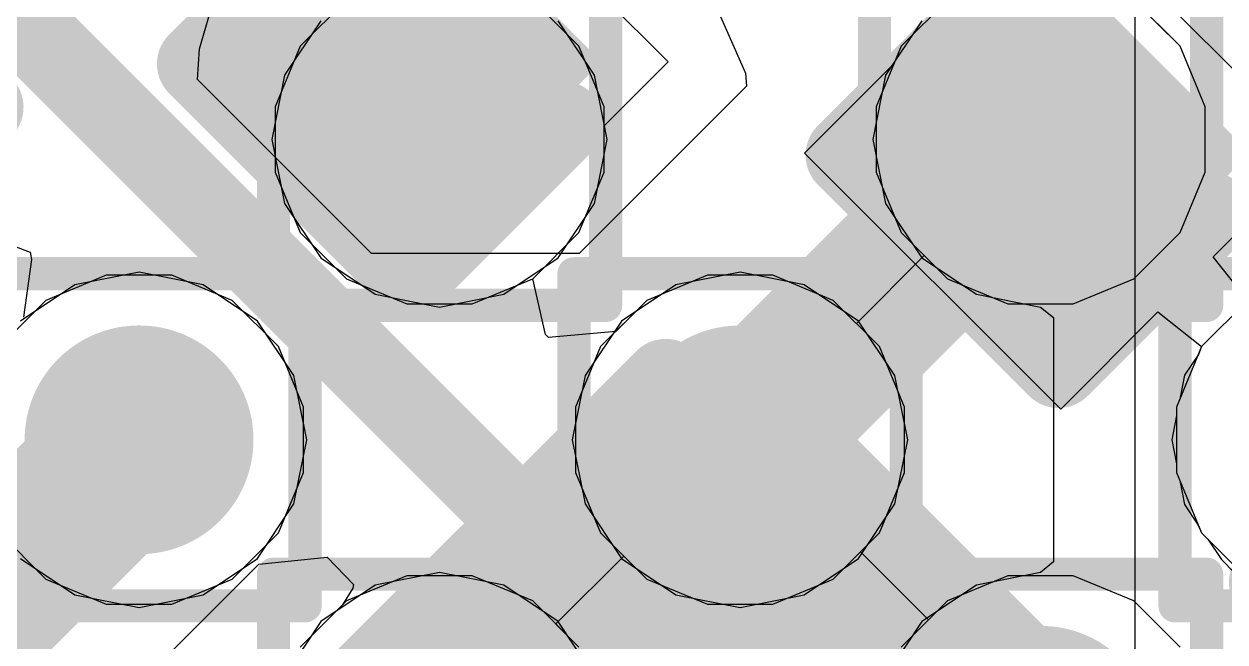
# Model space of a CAD drawing. Header units: inches. Extents: x -6 to 284, y -12 to 154.
# Drawn here: x 53.313 to 55.149, y 10.265 to 11.21 of the extents above; entities that cross this region are included whole.
import ezdxf

# ---------------------------------------------------------------- set-up
doc = ezdxf.new("R2010")
doc.units = ezdxf.units.IN
for name, color, linetype in [('Bottom Layer', 5, 'Continuous'), ('Bottom Overlay', 54, 'Continuous'), ('Bottom Paste', 16, 'Continuous'), ('Bottom Solder', 6, 'Continuous'), ('Drill Drawing', 1, 'Continuous'), ('GND-1', 16, 'Continuous'), ('GND-2', 90, 'Continuous'), ('GND-3', 216, 'Continuous'), ('GND-4', 54, 'Continuous'), ('PWR-1', 156, 'Continuous'), ('PWR-2', 130, 'Continuous'), ('Signal L1', 76, 'Continuous'), ('Signal L2', 6, 'Continuous'), ('Top Layer', 1, 'Continuous'), ('Top Paste', 8, 'Continuous'), ('Top Solder', 216, 'Continuous'), ('Via Holes', 16, 'Continuous')]:
    doc.layers.add(name, color=color, linetype=linetype)

# ---------------------------------------------------------------- blocks, each defined once
blk = doc.blocks.new('BGA_565_15_5_14_4__132')
at = {"layer": 'Top Layer'}
h = blk.add_hatch(color=1, dxfattribs=at)
edge = h.paths.add_edge_path()
edge.add_arc((-2.275, -1.625), 0.125, 0, 360)
h = blk.add_hatch(color=1, dxfattribs=at)
edge = h.paths.add_edge_path()
edge.add_arc((-1.625, -1.625), 0.125, 0, 360)
h = blk.add_hatch(color=1, dxfattribs=at)
edge = h.paths.add_edge_path()
edge.add_arc((-1.625, -2.275), 0.125, 0, 360)
h = blk.add_hatch(color=1, dxfattribs=at)
edge = h.paths.add_edge_path()
edge.add_arc((-0.975, -2.275), 0.125, 0, 360)
at = {"layer": 'Top Paste'}
h = blk.add_hatch(color=8, dxfattribs=at)
edge = h.paths.add_edge_path()
edge.add_arc((-2.275, -1.625), 0.125, 0, 360)
h = blk.add_hatch(color=8, dxfattribs=at)
edge = h.paths.add_edge_path()
edge.add_arc((-1.625, -1.625), 0.125, 0, 360)
h = blk.add_hatch(color=8, dxfattribs=at)
edge = h.paths.add_edge_path()
edge.add_arc((-1.625, -2.275), 0.125, 0, 360)
h = blk.add_hatch(color=8, dxfattribs=at)
edge = h.paths.add_edge_path()
edge.add_arc((-0.975, -2.275), 0.125, 0, 360)
at = {"layer": 'Top Solder'}
h = blk.add_hatch(color=216, dxfattribs=at)
edge = h.paths.add_edge_path()
edge.add_arc((-1.625, -0.975), 0.175, 0, 360)
h = blk.add_hatch(color=216, dxfattribs=at)
edge = h.paths.add_edge_path()
edge.add_arc((-2.275, -1.625), 0.175, 0, 360)
h = blk.add_hatch(color=216, dxfattribs=at)
edge = h.paths.add_edge_path()
edge.add_arc((-1.625, -1.625), 0.175, 0, 360)
h = blk.add_hatch(color=216, dxfattribs=at)
edge = h.paths.add_edge_path()
edge.add_arc((-0.975, -1.625), 0.175, 0, 360)
h = blk.add_hatch(color=216, dxfattribs=at)
edge = h.paths.add_edge_path()
edge.add_arc((-1.625, -2.275), 0.175, 0, 360)
h = blk.add_hatch(color=216, dxfattribs=at)
edge = h.paths.add_edge_path()
edge.add_arc((-0.975, -2.275), 0.175, 0, 360)
blk = doc.blocks.new('CAP_0201_B_349')
at = {"layer": 'Bottom Layer'}
for points in [[(-0.45, 0.15), (-0.15, 0.15), (-0.15, -0.15), (-0.45, -0.15)], [(0.15, 0.15), (0.45, 0.15), (0.45, -0.15), (0.15, -0.15)]]:
    blk.add_hatch(color=5, dxfattribs=at).paths.add_polyline_path(points)
at = {"layer": 'Bottom Paste'}
for points in [[(-0.45, 0.15), (-0.15, 0.15), (-0.15, -0.15), (-0.45, -0.15)], [(0.15, 0.15), (0.45, 0.15), (0.45, -0.15), (0.15, -0.15)]]:
    blk.add_hatch(color=16, dxfattribs=at).paths.add_polyline_path(points)
at = {"layer": 'Bottom Solder'}
for points in [[(-0.505, 0.205), (-0.095, 0.205), (-0.095, -0.205), (-0.505, -0.205)], [(0.095, 0.205), (0.505, 0.205), (0.505, -0.205), (0.095, -0.205)]]:
    blk.add_hatch(color=6, dxfattribs=at).paths.add_polyline_path(points)
at = {"layer": 'Bottom Overlay'}
for points in [[(-0.5334, 0.2286, 0.127, 0.127, 0), (-0.2032, 0.2286, 0.127, 0.127, 0)], [(-0.5334, 0.2286, 0.127, 0.127, 0), (-0.5334, -0.2286, 0.127, 0.127, 0)], [(0.2032, 0.2286, 0.127, 0.127, 0), (0.5334, 0.2286, 0.127, 0.127, 0)], [(0.5334, 0.2286, 0.127, 0.127, 0), (0.5334, -0.2286, 0.127, 0.127, 0)], [(-0.5334, -0.2286, 0.127, 0.127, 0), (-0.2032, -0.2286, 0.127, 0.127, 0)], [(0.2032, -0.2286, 0.127, 0.127, 0), (0.5334, -0.2286, 0.127, 0.127, 0)]]:
    blk.add_lwpolyline(points, format="xyseb", dxfattribs=at)
for points in [[(-0.5651, 0.2286, 0.0635, 0.0635, 1), (-0.5016, 0.2286, 0.0635, 0.0635, 1)], [(-0.5651, 0.2286, 0.0635, 0.0635, 1), (-0.5016, 0.2286, 0.0635, 0.0635, 1)], [(-0.2349, 0.2286, 0.0635, 0.0635, 1), (-0.1714, 0.2286, 0.0635, 0.0635, 1)], [(0.1714, 0.2286, 0.0635, 0.0635, 1), (0.2349, 0.2286, 0.0635, 0.0635, 1)], [(0.5016, 0.2286, 0.0635, 0.0635, 1), (0.5651, 0.2286, 0.0635, 0.0635, 1)], [(0.5016, 0.2286, 0.0635, 0.0635, 1), (0.5651, 0.2286, 0.0635, 0.0635, 1)], [(-0.5651, -0.2286, 0.0635, 0.0635, 1), (-0.5016, -0.2286, 0.0635, 0.0635, 1)], [(-0.5651, -0.2286, 0.0635, 0.0635, 1), (-0.5016, -0.2286, 0.0635, 0.0635, 1)], [(-0.2349, -0.2286, 0.0635, 0.0635, 1), (-0.1714, -0.2286, 0.0635, 0.0635, 1)], [(0.1714, -0.2286, 0.0635, 0.0635, 1), (0.2349, -0.2286, 0.0635, 0.0635, 1)], [(0.5016, -0.2286, 0.0635, 0.0635, 1), (0.5651, -0.2286, 0.0635, 0.0635, 1)], [(0.5016, -0.2286, 0.0635, 0.0635, 1), (0.5651, -0.2286, 0.0635, 0.0635, 1)]]:
    blk.add_lwpolyline(points, format="xyseb", close=True, dxfattribs=at)
blk = doc.blocks.new('CAP_0201_B_363')
at = {"layer": 'Bottom Layer'}
for points in [[(-0.45, 0.15), (-0.15, 0.15), (-0.15, -0.15), (-0.45, -0.15)], [(0.15, 0.15), (0.45, 0.15), (0.45, -0.15), (0.15, -0.15)]]:
    blk.add_hatch(color=5, dxfattribs=at).paths.add_polyline_path(points)
at = {"layer": 'Bottom Paste'}
for points in [[(-0.45, 0.15), (-0.15, 0.15), (-0.15, -0.15), (-0.45, -0.15)], [(0.15, 0.15), (0.45, 0.15), (0.45, -0.15), (0.15, -0.15)]]:
    blk.add_hatch(color=16, dxfattribs=at).paths.add_polyline_path(points)
at = {"layer": 'Bottom Solder'}
for points in [[(-0.505, 0.205), (-0.095, 0.205), (-0.095, -0.205), (-0.505, -0.205)], [(0.095, 0.205), (0.505, 0.205), (0.505, -0.205), (0.095, -0.205)]]:
    blk.add_hatch(color=6, dxfattribs=at).paths.add_polyline_path(points)
at = {"layer": 'Bottom Overlay'}
for points in [[(-0.2032, 0.2286, 0.127, 0.127, 0), (-0.5334, 0.2286, 0.127, 0.127, 0)], [(-0.5334, -0.2286, 0.127, 0.127, 0), (-0.5334, 0.2286, 0.127, 0.127, 0)], [(0.5334, 0.2286, 0.127, 0.127, 0), (0.2032, 0.2286, 0.127, 0.127, 0)], [(0.5334, -0.2286, 0.127, 0.127, 0), (0.5334, 0.2286, 0.127, 0.127, 0)], [(-0.2032, -0.2286, 0.127, 0.127, 0), (-0.5334, -0.2286, 0.127, 0.127, 0)], [(0.5334, -0.2286, 0.127, 0.127, 0), (0.2032, -0.2286, 0.127, 0.127, 0)]]:
    blk.add_lwpolyline(points, format="xyseb", dxfattribs=at)
for points in [[(-0.5651, 0.2286, 0.0635, 0.0635, 1), (-0.5016, 0.2286, 0.0635, 0.0635, 1)], [(-0.5651, 0.2286, 0.0635, 0.0635, 1), (-0.5016, 0.2286, 0.0635, 0.0635, 1)], [(-0.2349, 0.2286, 0.0635, 0.0635, 1), (-0.1714, 0.2286, 0.0635, 0.0635, 1)], [(0.1714, 0.2286, 0.0635, 0.0635, 1), (0.2349, 0.2286, 0.0635, 0.0635, 1)], [(0.5016, 0.2286, 0.0635, 0.0635, 1), (0.5651, 0.2286, 0.0635, 0.0635, 1)], [(0.5016, 0.2286, 0.0635, 0.0635, 1), (0.5651, 0.2286, 0.0635, 0.0635, 1)], [(-0.5651, -0.2286, 0.0635, 0.0635, 1), (-0.5016, -0.2286, 0.0635, 0.0635, 1)], [(-0.5651, -0.2286, 0.0635, 0.0635, 1), (-0.5016, -0.2286, 0.0635, 0.0635, 1)], [(-0.2349, -0.2286, 0.0635, 0.0635, 1), (-0.1714, -0.2286, 0.0635, 0.0635, 1)], [(0.1714, -0.2286, 0.0635, 0.0635, 1), (0.2349, -0.2286, 0.0635, 0.0635, 1)], [(0.5016, -0.2286, 0.0635, 0.0635, 1), (0.5651, -0.2286, 0.0635, 0.0635, 1)], [(0.5016, -0.2286, 0.0635, 0.0635, 1), (0.5651, -0.2286, 0.0635, 0.0635, 1)]]:
    blk.add_lwpolyline(points, format="xyseb", close=True, dxfattribs=at)
blk = doc.blocks.new('CAP_0201_B_365')
at = {"layer": 'Bottom Layer'}
for points in [[(-0.45, 0.15), (-0.15, 0.15), (-0.15, -0.15), (-0.45, -0.15)], [(0.15, 0.15), (0.45, 0.15), (0.45, -0.15), (0.15, -0.15)]]:
    blk.add_hatch(color=5, dxfattribs=at).paths.add_polyline_path(points)
at = {"layer": 'Bottom Paste'}
for points in [[(-0.45, 0.15), (-0.15, 0.15), (-0.15, -0.15), (-0.45, -0.15)], [(0.15, 0.15), (0.45, 0.15), (0.45, -0.15), (0.15, -0.15)]]:
    blk.add_hatch(color=16, dxfattribs=at).paths.add_polyline_path(points)
at = {"layer": 'Bottom Solder'}
for points in [[(-0.505, 0.205), (-0.095, 0.205), (-0.095, -0.205), (-0.505, -0.205)], [(0.095, 0.205), (0.505, 0.205), (0.505, -0.205), (0.095, -0.205)]]:
    blk.add_hatch(color=6, dxfattribs=at).paths.add_polyline_path(points)
at = {"layer": 'Bottom Overlay'}
for points in [[(-0.2032, 0.2286, 0.127, 0.127, 0), (-0.5334, 0.2286, 0.127, 0.127, 0)], [(-0.5334, -0.2286, 0.127, 0.127, 0), (-0.5334, 0.2286, 0.127, 0.127, 0)], [(0.5334, 0.2286, 0.127, 0.127, 0), (0.2032, 0.2286, 0.127, 0.127, 0)], [(0.5334, -0.2286, 0.127, 0.127, 0), (0.5334, 0.2286, 0.127, 0.127, 0)], [(-0.2032, -0.2286, 0.127, 0.127, 0), (-0.5334, -0.2286, 0.127, 0.127, 0)], [(0.5334, -0.2286, 0.127, 0.127, 0), (0.2032, -0.2286, 0.127, 0.127, 0)]]:
    blk.add_lwpolyline(points, format="xyseb", dxfattribs=at)
for points in [[(-0.5651, 0.2286, 0.0635, 0.0635, 1), (-0.5016, 0.2286, 0.0635, 0.0635, 1)], [(-0.5651, 0.2286, 0.0635, 0.0635, 1), (-0.5016, 0.2286, 0.0635, 0.0635, 1)], [(-0.2349, 0.2286, 0.0635, 0.0635, 1), (-0.1714, 0.2286, 0.0635, 0.0635, 1)], [(0.1714, 0.2286, 0.0635, 0.0635, 1), (0.2349, 0.2286, 0.0635, 0.0635, 1)], [(0.5016, 0.2286, 0.0635, 0.0635, 1), (0.5651, 0.2286, 0.0635, 0.0635, 1)], [(0.5016, 0.2286, 0.0635, 0.0635, 1), (0.5651, 0.2286, 0.0635, 0.0635, 1)], [(-0.5651, -0.2286, 0.0635, 0.0635, 1), (-0.5016, -0.2286, 0.0635, 0.0635, 1)], [(-0.5651, -0.2286, 0.0635, 0.0635, 1), (-0.5016, -0.2286, 0.0635, 0.0635, 1)], [(-0.2349, -0.2286, 0.0635, 0.0635, 1), (-0.1714, -0.2286, 0.0635, 0.0635, 1)], [(0.1714, -0.2286, 0.0635, 0.0635, 1), (0.2349, -0.2286, 0.0635, 0.0635, 1)], [(0.5016, -0.2286, 0.0635, 0.0635, 1), (0.5651, -0.2286, 0.0635, 0.0635, 1)], [(0.5016, -0.2286, 0.0635, 0.0635, 1), (0.5651, -0.2286, 0.0635, 0.0635, 1)]]:
    blk.add_lwpolyline(points, format="xyseb", close=True, dxfattribs=at)
blk = doc.blocks.new('C___0603_B_403')
at = {"layer": 'Bottom Layer'}
blk.add_hatch(color=5, dxfattribs=at).paths.add_polyline_path([(0.381, -0.4445), (0.381, 0.4445), (1.143, 0.4445), (1.143, -0.4445)])
at = {"layer": 'Bottom Paste'}
blk.add_hatch(color=16, dxfattribs=at).paths.add_polyline_path([(0.381, -0.4445), (0.381, 0.4445), (1.143, 0.4445), (1.143, -0.4445)])
at = {"layer": 'Bottom Solder'}
blk.add_hatch(color=6, dxfattribs=at).paths.add_polyline_path([(0.321, -0.5045), (0.321, 0.5045), (1.203, 0.5045), (1.203, -0.5045)])
at = {"layer": 'Bottom Overlay'}
for points in [[(0.4572, 0.5334, 0.127, 0.127, 0), (1.2446, 0.5334, 0.127, 0.127, 0)], [(1.2446, 0.5334, 0.127, 0.127, 0), (1.2446, -0.5334, 0.127, 0.127, 0)]]:
    blk.add_lwpolyline(points, format="xyseb", dxfattribs=at)
blk.add_lwpolyline([(1.2128, 0.5334, 0.0635, 0.0635, 1), (1.2764, 0.5334, 0.0635, 0.0635, 1)], format="xyseb", close=True, dxfattribs=at)
blk.add_lwpolyline([(1.2128, 0.5334, 0.0635, 0.0635, 1), (1.2764, 0.5334, 0.0635, 0.0635, 1)], format="xyseb", close=True, dxfattribs=at)
blk = doc.blocks.new('CAP_0201_B_419')
at = {"layer": 'Bottom Layer'}
for points in [[(-0.45, 0.15), (-0.15, 0.15), (-0.15, -0.15), (-0.45, -0.15)], [(0.15, 0.15), (0.45, 0.15), (0.45, -0.15), (0.15, -0.15)]]:
    blk.add_hatch(color=5, dxfattribs=at).paths.add_polyline_path(points)
at = {"layer": 'Bottom Paste'}
for points in [[(-0.45, 0.15), (-0.15, 0.15), (-0.15, -0.15), (-0.45, -0.15)], [(0.15, 0.15), (0.45, 0.15), (0.45, -0.15), (0.15, -0.15)]]:
    blk.add_hatch(color=16, dxfattribs=at).paths.add_polyline_path(points)
at = {"layer": 'Bottom Solder'}
for points in [[(-0.505, 0.205), (-0.095, 0.205), (-0.095, -0.205), (-0.505, -0.205)], [(0.095, 0.205), (0.505, 0.205), (0.505, -0.205), (0.095, -0.205)]]:
    blk.add_hatch(color=6, dxfattribs=at).paths.add_polyline_path(points)
at = {"layer": 'Bottom Overlay'}
for points in [[(-0.2032, 0.2286, 0.127, 0.127, 0), (-0.5334, 0.2286, 0.127, 0.127, 0)], [(-0.5334, -0.2286, 0.127, 0.127, 0), (-0.5334, 0.2286, 0.127, 0.127, 0)], [(0.5334, 0.2286, 0.127, 0.127, 0), (0.2032, 0.2286, 0.127, 0.127, 0)], [(0.5334, -0.2286, 0.127, 0.127, 0), (0.5334, 0.2286, 0.127, 0.127, 0)], [(-0.2032, -0.2286, 0.127, 0.127, 0), (-0.5334, -0.2286, 0.127, 0.127, 0)], [(0.5334, -0.2286, 0.127, 0.127, 0), (0.2032, -0.2286, 0.127, 0.127, 0)]]:
    blk.add_lwpolyline(points, format="xyseb", dxfattribs=at)
for points in [[(-0.5651, 0.2286, 0.0635, 0.0635, 1), (-0.5016, 0.2286, 0.0635, 0.0635, 1)], [(-0.5651, 0.2286, 0.0635, 0.0635, 1), (-0.5016, 0.2286, 0.0635, 0.0635, 1)], [(-0.2349, 0.2286, 0.0635, 0.0635, 1), (-0.1714, 0.2286, 0.0635, 0.0635, 1)], [(0.1714, 0.2286, 0.0635, 0.0635, 1), (0.2349, 0.2286, 0.0635, 0.0635, 1)], [(0.5016, 0.2286, 0.0635, 0.0635, 1), (0.5651, 0.2286, 0.0635, 0.0635, 1)], [(0.5016, 0.2286, 0.0635, 0.0635, 1), (0.5651, 0.2286, 0.0635, 0.0635, 1)], [(-0.5651, -0.2286, 0.0635, 0.0635, 1), (-0.5016, -0.2286, 0.0635, 0.0635, 1)], [(-0.5651, -0.2286, 0.0635, 0.0635, 1), (-0.5016, -0.2286, 0.0635, 0.0635, 1)], [(-0.2349, -0.2286, 0.0635, 0.0635, 1), (-0.1714, -0.2286, 0.0635, 0.0635, 1)], [(0.1714, -0.2286, 0.0635, 0.0635, 1), (0.2349, -0.2286, 0.0635, 0.0635, 1)], [(0.5016, -0.2286, 0.0635, 0.0635, 1), (0.5651, -0.2286, 0.0635, 0.0635, 1)], [(0.5016, -0.2286, 0.0635, 0.0635, 1), (0.5651, -0.2286, 0.0635, 0.0635, 1)]]:
    blk.add_lwpolyline(points, format="xyseb", close=True, dxfattribs=at)
blk = doc.blocks.new('CAP_0201_B_420')
at = {"layer": 'Bottom Layer'}
for points in [[(-0.45, 0.15), (-0.15, 0.15), (-0.15, -0.15), (-0.45, -0.15)], [(0.15, 0.15), (0.45, 0.15), (0.45, -0.15), (0.15, -0.15)]]:
    blk.add_hatch(color=5, dxfattribs=at).paths.add_polyline_path(points)
at = {"layer": 'Bottom Paste'}
for points in [[(-0.45, 0.15), (-0.15, 0.15), (-0.15, -0.15), (-0.45, -0.15)], [(0.15, 0.15), (0.45, 0.15), (0.45, -0.15), (0.15, -0.15)]]:
    blk.add_hatch(color=16, dxfattribs=at).paths.add_polyline_path(points)
at = {"layer": 'Bottom Solder'}
for points in [[(-0.505, 0.205), (-0.095, 0.205), (-0.095, -0.205), (-0.505, -0.205)], [(0.095, 0.205), (0.505, 0.205), (0.505, -0.205), (0.095, -0.205)]]:
    blk.add_hatch(color=6, dxfattribs=at).paths.add_polyline_path(points)
at = {"layer": 'Bottom Overlay'}
for points in [[(-0.2032, 0.2286, 0.127, 0.127, 0), (-0.5334, 0.2286, 0.127, 0.127, 0)], [(-0.5334, -0.2286, 0.127, 0.127, 0), (-0.5334, 0.2286, 0.127, 0.127, 0)], [(0.5334, 0.2286, 0.127, 0.127, 0), (0.2032, 0.2286, 0.127, 0.127, 0)], [(0.5334, -0.2286, 0.127, 0.127, 0), (0.5334, 0.2286, 0.127, 0.127, 0)], [(-0.2032, -0.2286, 0.127, 0.127, 0), (-0.5334, -0.2286, 0.127, 0.127, 0)], [(0.5334, -0.2286, 0.127, 0.127, 0), (0.2032, -0.2286, 0.127, 0.127, 0)]]:
    blk.add_lwpolyline(points, format="xyseb", dxfattribs=at)
for points in [[(-0.5651, 0.2286, 0.0635, 0.0635, 1), (-0.5016, 0.2286, 0.0635, 0.0635, 1)], [(-0.5651, 0.2286, 0.0635, 0.0635, 1), (-0.5016, 0.2286, 0.0635, 0.0635, 1)], [(-0.235, 0.2286, 0.0635, 0.0635, 1), (-0.1715, 0.2286, 0.0635, 0.0635, 1)], [(0.1714, 0.2286, 0.0635, 0.0635, 1), (0.2349, 0.2286, 0.0635, 0.0635, 1)], [(0.5016, 0.2286, 0.0635, 0.0635, 1), (0.5651, 0.2286, 0.0635, 0.0635, 1)], [(0.5016, 0.2286, 0.0635, 0.0635, 1), (0.5651, 0.2286, 0.0635, 0.0635, 1)], [(-0.5651, -0.2286, 0.0635, 0.0635, 1), (-0.5016, -0.2286, 0.0635, 0.0635, 1)], [(-0.5651, -0.2286, 0.0635, 0.0635, 1), (-0.5016, -0.2286, 0.0635, 0.0635, 1)], [(-0.235, -0.2286, 0.0635, 0.0635, 1), (-0.1715, -0.2286, 0.0635, 0.0635, 1)], [(0.1714, -0.2286, 0.0635, 0.0635, 1), (0.2349, -0.2286, 0.0635, 0.0635, 1)], [(0.5016, -0.2286, 0.0635, 0.0635, 1), (0.5651, -0.2286, 0.0635, 0.0635, 1)], [(0.5016, -0.2286, 0.0635, 0.0635, 1), (0.5651, -0.2286, 0.0635, 0.0635, 1)]]:
    blk.add_lwpolyline(points, format="xyseb", close=True, dxfattribs=at)

msp = doc.modelspace()

# ---------------------------------------------------------------- hatches: boundary and pattern name
at = {"layer": 'Bottom Layer'}
h = msp.add_hatch(color=5, dxfattribs=at)
edge = h.paths.add_edge_path()
edge.add_arc((53.9482, 11.0337), 0.15, 0, 360)
h = msp.add_hatch(color=5, dxfattribs=at)
edge = h.paths.add_edge_path()
edge.add_arc((54.8674, 11.0337), 0.15, 0, 360)
h = msp.add_hatch(color=5, dxfattribs=at)
edge = h.paths.add_edge_path()
edge.add_arc((53.4886, 10.5741), 0.15, 0, 360)
h = msp.add_hatch(color=5, dxfattribs=at)
edge = h.paths.add_edge_path()
edge.add_arc((54.4078, 10.5741), 0.15, 0, 360)
at = {"layer": 'GND-1'}
h = msp.add_hatch(color=16, dxfattribs=at)
edge = h.paths.add_edge_path()
edge.add_arc((53.9482, 11.0337), 0.15, 0, 360)
h = msp.add_hatch(color=16, dxfattribs=at)
edge = h.paths.add_edge_path()
edge.add_arc((54.8674, 11.0337), 0.15, 0, 360)
h = msp.add_hatch(color=16, dxfattribs=at)
edge = h.paths.add_edge_path()
edge.add_arc((53.4886, 10.5741), 0.15, 0, 360)
h = msp.add_hatch(color=16, dxfattribs=at)
edge = h.paths.add_edge_path()
edge.add_arc((54.4078, 10.5741), 0.15, 0, 360)
at = {"layer": 'GND-2'}
h = msp.add_hatch(color=90, dxfattribs=at)
edge = h.paths.add_edge_path()
edge.add_arc((53.9482, 11.0337), 0.15, 0, 360)
h = msp.add_hatch(color=90, dxfattribs=at)
edge = h.paths.add_edge_path()
edge.add_arc((54.8674, 11.0337), 0.15, 0, 360)
h = msp.add_hatch(color=90, dxfattribs=at)
edge = h.paths.add_edge_path()
edge.add_arc((53.4886, 10.5741), 0.15, 0, 360)
h = msp.add_hatch(color=90, dxfattribs=at)
edge = h.paths.add_edge_path()
edge.add_arc((54.4078, 10.5741), 0.15, 0, 360)
at = {"layer": 'GND-3'}
h = msp.add_hatch(color=216, dxfattribs=at)
edge = h.paths.add_edge_path()
edge.add_arc((53.9482, 11.0337), 0.15, 0, 360)
h = msp.add_hatch(color=216, dxfattribs=at)
edge = h.paths.add_edge_path()
edge.add_arc((54.8674, 11.0337), 0.15, 0, 360)
h = msp.add_hatch(color=216, dxfattribs=at)
edge = h.paths.add_edge_path()
edge.add_arc((53.4886, 10.5741), 0.15, 0, 360)
h = msp.add_hatch(color=216, dxfattribs=at)
edge = h.paths.add_edge_path()
edge.add_arc((54.4078, 10.5741), 0.15, 0, 360)
at = {"layer": 'GND-4'}
h = msp.add_hatch(color=54, dxfattribs=at)
edge = h.paths.add_edge_path()
edge.add_arc((53.9482, 11.0337), 0.15, 0, 360)
h = msp.add_hatch(color=54, dxfattribs=at)
edge = h.paths.add_edge_path()
edge.add_arc((54.8674, 11.0337), 0.15, 0, 360)
h = msp.add_hatch(color=54, dxfattribs=at)
edge = h.paths.add_edge_path()
edge.add_arc((53.4886, 10.5741), 0.15, 0, 360)
h = msp.add_hatch(color=54, dxfattribs=at)
edge = h.paths.add_edge_path()
edge.add_arc((54.4078, 10.5741), 0.15, 0, 360)
at = {"layer": 'PWR-1'}
h = msp.add_hatch(color=156, dxfattribs=at)
edge = h.paths.add_edge_path()
edge.add_arc((53.9482, 11.0337), 0.15, 0, 360)
h = msp.add_hatch(color=156, dxfattribs=at)
edge = h.paths.add_edge_path()
edge.add_arc((54.8674, 11.0337), 0.15, 0, 360)
h = msp.add_hatch(color=156, dxfattribs=at)
edge = h.paths.add_edge_path()
edge.add_arc((53.4886, 10.5741), 0.15, 0, 360)
h = msp.add_hatch(color=156, dxfattribs=at)
edge = h.paths.add_edge_path()
edge.add_arc((54.4078, 10.5741), 0.15, 0, 360)
at = {"layer": 'PWR-2'}
h = msp.add_hatch(color=130, dxfattribs=at)
edge = h.paths.add_edge_path()
edge.add_arc((53.9482, 11.0337), 0.15, 0, 360)
h = msp.add_hatch(color=130, dxfattribs=at)
edge = h.paths.add_edge_path()
edge.add_arc((54.8674, 11.0337), 0.15, 0, 360)
h = msp.add_hatch(color=130, dxfattribs=at)
edge = h.paths.add_edge_path()
edge.add_arc((53.4886, 10.5741), 0.15, 0, 360)
h = msp.add_hatch(color=130, dxfattribs=at)
edge = h.paths.add_edge_path()
edge.add_arc((54.4078, 10.5741), 0.15, 0, 360)
at = {"layer": 'Signal L1'}
h = msp.add_hatch(color=76, dxfattribs=at)
edge = h.paths.add_edge_path()
edge.add_arc((53.9482, 11.0337), 0.15, 0, 360)
h = msp.add_hatch(color=76, dxfattribs=at)
edge = h.paths.add_edge_path()
edge.add_arc((54.8674, 11.0337), 0.15, 0, 360)
h = msp.add_hatch(color=76, dxfattribs=at)
edge = h.paths.add_edge_path()
edge.add_arc((53.4886, 10.5741), 0.15, 0, 360)
h = msp.add_hatch(color=76, dxfattribs=at)
edge = h.paths.add_edge_path()
edge.add_arc((54.4078, 10.5741), 0.15, 0, 360)
at = {"layer": 'Signal L2'}
h = msp.add_hatch(color=6, dxfattribs=at)
edge = h.paths.add_edge_path()
edge.add_arc((53.9482, 11.0337), 0.15, 0, 360)
h = msp.add_hatch(color=6, dxfattribs=at)
edge = h.paths.add_edge_path()
edge.add_arc((54.8674, 11.0337), 0.15, 0, 360)
h = msp.add_hatch(color=6, dxfattribs=at)
edge = h.paths.add_edge_path()
edge.add_arc((53.4886, 10.5741), 0.15, 0, 360)
h = msp.add_hatch(color=6, dxfattribs=at)
edge = h.paths.add_edge_path()
edge.add_arc((54.4078, 10.5741), 0.15, 0, 360)
at = {"layer": 'Top Layer'}
h = msp.add_hatch(color=1, dxfattribs=at)
edge = h.paths.add_edge_path()
edge.add_arc((53.9482, 11.0337), 0.15, 0, 360)
h = msp.add_hatch(color=1, dxfattribs=at)
edge = h.paths.add_edge_path()
edge.add_arc((54.8674, 11.0337), 0.15, 0, 360)
h = msp.add_hatch(color=1, dxfattribs=at)
edge = h.paths.add_edge_path()
edge.add_arc((53.4886, 10.5741), 0.15, 0, 360)
h = msp.add_hatch(color=1, dxfattribs=at)
edge = h.paths.add_edge_path()
edge.add_arc((54.4078, 10.5741), 0.15, 0, 360)
at = {"layer": 'Via Holes'}
h = msp.add_hatch(color=7, dxfattribs=at)
edge = h.paths.add_edge_path()
edge.add_arc((53.9482, 11.0337), 0.075, 0, 360)
h = msp.add_hatch(color=7, dxfattribs=at)
edge = h.paths.add_edge_path()
edge.add_arc((54.8674, 11.0337), 0.075, 0, 360)
h = msp.add_hatch(color=7, dxfattribs=at)
edge = h.paths.add_edge_path()
edge.add_arc((53.4886, 10.5741), 0.075, 0, 360)
h = msp.add_hatch(color=7, dxfattribs=at)
edge = h.paths.add_edge_path()
edge.add_arc((54.4078, 10.5741), 0.075, 0, 360)

# ---------------------------------------------------------------- linework, layer by layer
at = {"layer": 'Bottom Layer'}
for p, q in [((54.2979, 11.1524), (53.9062, 11.5441)), ((55.2899, 11.0128), (54.8982, 11.4046)), ((54.7249, 11.247), (54.6541, 11.1762)), ((54.6541, 11.1762), (54.643, 11.1494)), ((54.1998, 11.0543), (54.2979, 11.1524)), ((54.643, 11.1494), (54.5064, 11.0128)), ((54.1998, 10.9837), (54.1998, 11.0543)), ((54.5064, 11.0128), (54.8982, 10.6211)), ((55.1313, 10.8542), (55.2899, 11.0128)), ((54.1615, 10.8912), (54.1998, 10.9837)), ((53.2422, 10.8912), (53.3223, 10.8611)), ((54.0907, 10.8204), (54.1615, 10.8912)), ((53.3223, 10.8611), (53.3243, 10.8497)), ((53.3243, 10.8497), (53.3118, 10.7615)), ((55.1845, 10.7874), (55.1313, 10.8542)), ((54.1101, 10.7354), (54.0907, 10.8204)), ((54.3578, 10.8257), (54.2653, 10.7874)), ((54.4579, 10.8257), (54.3578, 10.8257)), ((54.5503, 10.7874), (54.4579, 10.8257)), ((54.2653, 10.7874), (54.2177, 10.7398)), ((54.6211, 10.7166), (54.5503, 10.7874)), ((54.8982, 10.6211), (55.0469, 10.7698)), ((55.0469, 10.7698), (55.1138, 10.7166)), ((54.1148, 10.7307), (54.1101, 10.7354)), ((54.2177, 10.7398), (54.1148, 10.7307)), ((54.6594, 10.6241), (54.6211, 10.7166)), ((55.1138, 10.7166), (55.1088, 10.7046)), ((55.1088, 10.7046), (55.0878, 10.6732)), ((55.0878, 10.6732), (55.0805, 10.6362)), ((55.0805, 10.6362), (55.0755, 10.6241)), ((54.6594, 10.524), (54.6594, 10.6241)), ((55.0755, 10.6241), (55.0755, 10.6111)), ((55.0755, 10.6111), (55.0681, 10.5741)), ((55.0681, 10.5741), (55.0755, 10.5371)), ((55.0755, 10.5371), (55.0755, 10.524)), ((54.6211, 10.4316), (54.6594, 10.524)), ((55.0755, 10.524), (55.0805, 10.5119)), ((55.0805, 10.5119), (55.0878, 10.475)), ((55.0878, 10.475), (55.1087, 10.4437)), ((55.1087, 10.4437), (55.1138, 10.4316)), ((54.5922, 10.4027), (54.6211, 10.4316)), ((55.1138, 10.4316), (55.123, 10.4223)), ((55.123, 10.4223), (55.144, 10.391)), ((54.696, 10.2989), (54.5922, 10.4027)), ((53.3764, 10.0885), (53.6717, 10.3838)), ((53.6717, 10.3838), (53.7762, 10.3946)), ((53.7762, 10.3946), (53.8167, 10.3527)), ((55.144, 10.391), (55.1647, 10.3702)), ((54.8174, 10.3661), (54.7249, 10.3278)), ((54.9175, 10.3661), (54.8174, 10.3661)), ((55.01, 10.3278), (54.9175, 10.3661)), ((53.8156, 10.3469), (53.7998, 10.3218)), ((53.8167, 10.3527), (53.8156, 10.3469)), ((54.7249, 10.3278), (54.696, 10.2989)), ((55.0807, 10.257), (55.01, 10.3278)), ((53.7998, 10.3218), (53.7349, 10.257))]:
    msp.add_line(p, q, dxfattribs=at)
for points in [[(53.1896, 11.3324, 0.127, 0.127, 0), (54.1935, 10.3285, 0.127, 0.127, 0)], [(53.0325, 10.1109, 0.254, 0.254, 0), (53.4886, 10.567, 0.254, 0.254, 0)], [(53.4886, 10.567, 0.254, 0.254, 0), (53.4886, 10.5741, 0.254, 0.254, 0)], [(54.1808, 10.3361, 0.127, 0.127, 0), (54.33, 9.9465, 0.127, 0.127, 0)]]:
    msp.add_lwpolyline(points, format="xyseb", dxfattribs=at)
for points in [[(53.4251, 10.5741, 0.127, 0.127, 1), (53.5521, 10.5741, 0.127, 0.127, 1)], [(53.4251, 10.567, 0.127, 0.127, 1), (53.5521, 10.567, 0.127, 0.127, 1)], [(53.4251, 10.567, 0.127, 0.127, 1), (53.5521, 10.567, 0.127, 0.127, 1)], [(54.149, 10.3361, 0.0635, 0.0635, 1), (54.2125, 10.3361, 0.0635, 0.0635, 1)], [(54.1617, 10.3285, 0.0635, 0.0635, 1), (54.2252, 10.3285, 0.0635, 0.0635, 1)]]:
    msp.add_lwpolyline(points, format="xyseb", close=True, dxfattribs=at)
at = {"layer": 'Drill Drawing'}
for points in [[(53.6942, 10.7797, 0.0508, 0.0508, 0), (53.6942, 11.2877, 0.0508, 0.0508, 0)], [(54.2022, 10.7797, 0.0508, 0.0508, 0), (54.2022, 11.2877, 0.0508, 0.0508, 0)], [(54.6134, 10.7797, 0.0508, 0.0508, 0), (54.6134, 11.2877, 0.0508, 0.0508, 0)], [(55.1214, 10.7797, 0.0508, 0.0508, 0), (55.1214, 11.2877, 0.0508, 0.0508, 0)], [(53.2346, 10.8281, 0.0508, 0.0508, 0), (53.7426, 10.8281, 0.0508, 0.0508, 0)], [(53.7426, 10.3201, 0.0508, 0.0508, 0), (53.7426, 10.8281, 0.0508, 0.0508, 0)], [(54.1538, 10.8281, 0.0508, 0.0508, 0), (54.6618, 10.8281, 0.0508, 0.0508, 0)], [(54.1538, 10.3201, 0.0508, 0.0508, 0), (54.1538, 10.8281, 0.0508, 0.0508, 0)], [(54.6618, 10.3201, 0.0508, 0.0508, 0), (54.6618, 10.8281, 0.0508, 0.0508, 0)], [(55.0731, 10.8281, 0.0508, 0.0508, 0), (55.5811, 10.8281, 0.0508, 0.0508, 0)], [(55.0731, 10.3201, 0.0508, 0.0508, 0), (55.0731, 10.8281, 0.0508, 0.0508, 0)], [(53.6942, 10.7797, 0.0508, 0.0508, 0), (54.2022, 10.7797, 0.0508, 0.0508, 0)], [(54.6134, 10.7797, 0.0508, 0.0508, 0), (55.1214, 10.7797, 0.0508, 0.0508, 0)], [(53.6942, 10.3685, 0.0508, 0.0508, 0), (54.2022, 10.3685, 0.0508, 0.0508, 0)], [(53.6942, 9.8605, 0.0508, 0.0508, 0), (53.6942, 10.3685, 0.0508, 0.0508, 0)], [(54.2022, 9.8605, 0.0508, 0.0508, 0), (54.2022, 10.3685, 0.0508, 0.0508, 0)], [(54.6134, 10.3685, 0.0508, 0.0508, 0), (55.1214, 10.3685, 0.0508, 0.0508, 0)], [(54.6134, 9.8605, 0.0508, 0.0508, 0), (54.6134, 10.3685, 0.0508, 0.0508, 0)], [(55.1214, 9.8605, 0.0508, 0.0508, 0), (55.1214, 10.3685, 0.0508, 0.0508, 0)], [(53.2346, 10.3201, 0.0508, 0.0508, 0), (53.7426, 10.3201, 0.0508, 0.0508, 0)], [(54.1538, 10.3201, 0.0508, 0.0508, 0), (54.6618, 10.3201, 0.0508, 0.0508, 0)], [(55.0731, 10.3201, 0.0508, 0.0508, 0), (55.5811, 10.3201, 0.0508, 0.0508, 0)]]:
    msp.add_lwpolyline(points, format="xyseb", dxfattribs=at)
for points in [[(53.7299, 10.8281, 0.0254, 0.0254, 1), (53.7553, 10.8281, 0.0254, 0.0254, 1)], [(53.7299, 10.8281, 0.0254, 0.0254, 1), (53.7553, 10.8281, 0.0254, 0.0254, 1)], [(54.1411, 10.8281, 0.0254, 0.0254, 1), (54.1665, 10.8281, 0.0254, 0.0254, 1)], [(54.1411, 10.8281, 0.0254, 0.0254, 1), (54.1665, 10.8281, 0.0254, 0.0254, 1)], [(54.6491, 10.8281, 0.0254, 0.0254, 1), (54.6745, 10.8281, 0.0254, 0.0254, 1)], [(54.6491, 10.8281, 0.0254, 0.0254, 1), (54.6745, 10.8281, 0.0254, 0.0254, 1)], [(55.0604, 10.8281, 0.0254, 0.0254, 1), (55.0858, 10.8281, 0.0254, 0.0254, 1)], [(55.0604, 10.8281, 0.0254, 0.0254, 1), (55.0858, 10.8281, 0.0254, 0.0254, 1)], [(53.6815, 10.7797, 0.0254, 0.0254, 1), (53.7069, 10.7797, 0.0254, 0.0254, 1)], [(53.6815, 10.7797, 0.0254, 0.0254, 1), (53.7069, 10.7797, 0.0254, 0.0254, 1)], [(54.1895, 10.7797, 0.0254, 0.0254, 1), (54.2149, 10.7797, 0.0254, 0.0254, 1)], [(54.1895, 10.7797, 0.0254, 0.0254, 1), (54.2149, 10.7797, 0.0254, 0.0254, 1)], [(54.6007, 10.7797, 0.0254, 0.0254, 1), (54.6261, 10.7797, 0.0254, 0.0254, 1)], [(54.6007, 10.7797, 0.0254, 0.0254, 1), (54.6261, 10.7797, 0.0254, 0.0254, 1)], [(55.1087, 10.7797, 0.0254, 0.0254, 1), (55.1341, 10.7797, 0.0254, 0.0254, 1)], [(55.1087, 10.7797, 0.0254, 0.0254, 1), (55.1341, 10.7797, 0.0254, 0.0254, 1)], [(53.6815, 10.3685, 0.0254, 0.0254, 1), (53.7069, 10.3685, 0.0254, 0.0254, 1)], [(53.6815, 10.3685, 0.0254, 0.0254, 1), (53.7069, 10.3685, 0.0254, 0.0254, 1)], [(54.1895, 10.3685, 0.0254, 0.0254, 1), (54.2149, 10.3685, 0.0254, 0.0254, 1)], [(54.1895, 10.3685, 0.0254, 0.0254, 1), (54.2149, 10.3685, 0.0254, 0.0254, 1)], [(54.6007, 10.3685, 0.0254, 0.0254, 1), (54.6261, 10.3685, 0.0254, 0.0254, 1)], [(54.6007, 10.3685, 0.0254, 0.0254, 1), (54.6261, 10.3685, 0.0254, 0.0254, 1)], [(55.1087, 10.3685, 0.0254, 0.0254, 1), (55.1341, 10.3685, 0.0254, 0.0254, 1)], [(55.1087, 10.3685, 0.0254, 0.0254, 1), (55.1341, 10.3685, 0.0254, 0.0254, 1)], [(53.7299, 10.3201, 0.0254, 0.0254, 1), (53.7553, 10.3201, 0.0254, 0.0254, 1)], [(53.7299, 10.3201, 0.0254, 0.0254, 1), (53.7553, 10.3201, 0.0254, 0.0254, 1)], [(54.1411, 10.3201, 0.0254, 0.0254, 1), (54.1665, 10.3201, 0.0254, 0.0254, 1)], [(54.1411, 10.3201, 0.0254, 0.0254, 1), (54.1665, 10.3201, 0.0254, 0.0254, 1)], [(54.6491, 10.3201, 0.0254, 0.0254, 1), (54.6745, 10.3201, 0.0254, 0.0254, 1)], [(54.6491, 10.3201, 0.0254, 0.0254, 1), (54.6745, 10.3201, 0.0254, 0.0254, 1)], [(55.0604, 10.3201, 0.0254, 0.0254, 1), (55.0858, 10.3201, 0.0254, 0.0254, 1)], [(55.0604, 10.3201, 0.0254, 0.0254, 1), (55.0858, 10.3201, 0.0254, 0.0254, 1)]]:
    msp.add_lwpolyline(points, format="xyseb", close=True, dxfattribs=at)
at = {"layer": 'GND-1'}
for p, q in [((53.8057, 11.247), (53.7349, 11.1762)), ((54.1615, 11.1762), (54.0907, 11.247)), ((54.7249, 11.247), (54.6541, 11.1762)), ((55.0807, 11.1762), (55.01, 11.247)), ((53.7349, 11.1762), (53.6966, 11.0837)), ((54.1998, 11.0837), (54.1615, 11.1762)), ((54.6541, 11.1762), (54.6158, 11.0837)), ((55.119, 11.0837), (55.0807, 11.1762)), ((53.6966, 11.0837), (53.6966, 10.9837)), ((54.1998, 10.9837), (54.1998, 11.0837)), ((54.6158, 11.0837), (54.6158, 10.9837)), ((55.119, 10.9837), (55.119, 11.0837)), ((53.6966, 10.9837), (53.7349, 10.8912)), ((54.1615, 10.8912), (54.1998, 10.9837)), ((54.6158, 10.9837), (54.6541, 10.8912)), ((55.0807, 10.8912), (55.119, 10.9837)), ((53.7349, 10.8912), (53.8057, 10.8204)), ((54.0907, 10.8204), (54.1615, 10.8912)), ((54.6541, 10.8912), (54.7249, 10.8204)), ((55.01, 10.8204), (55.0807, 10.8912)), ((53.4385, 10.8257), (53.3461, 10.7874)), ((53.5386, 10.8257), (53.4385, 10.8257)), ((53.6311, 10.7874), (53.5386, 10.8257)), ((53.8057, 10.8204), (53.8981, 10.7821)), ((53.9982, 10.7821), (54.0907, 10.8204)), ((54.3578, 10.8257), (54.2653, 10.7874)), ((54.4579, 10.8257), (54.3578, 10.8257)), ((54.5503, 10.7874), (54.4579, 10.8257)), ((54.7249, 10.8204), (54.8174, 10.7821)), ((54.9175, 10.7821), (55.01, 10.8204)), ((53.3461, 10.7874), (53.2753, 10.7166)), ((53.7019, 10.7166), (53.6311, 10.7874)), ((53.8981, 10.7821), (53.9982, 10.7821)), ((54.2653, 10.7874), (54.1945, 10.7166)), ((54.6211, 10.7166), (54.5503, 10.7874)), ((54.8174, 10.7821), (54.9175, 10.7821)), ((55.1845, 10.7874), (55.1138, 10.7166)), ((53.7402, 10.6241), (53.7019, 10.7166)), ((54.1945, 10.7166), (54.1562, 10.6241)), ((54.6594, 10.6241), (54.6211, 10.7166)), ((55.1138, 10.7166), (55.0755, 10.6241)), ((53.7402, 10.524), (53.7402, 10.6241)), ((54.1562, 10.6241), (54.1562, 10.524)), ((54.6594, 10.524), (54.6594, 10.6241)), ((55.0755, 10.6241), (55.0755, 10.524)), ((53.7019, 10.4316), (53.7402, 10.524)), ((54.1562, 10.524), (54.1945, 10.4316)), ((54.6211, 10.4316), (54.6594, 10.524)), ((55.0755, 10.524), (55.1138, 10.4316)), ((53.2753, 10.4316), (53.3461, 10.3608)), ((53.6311, 10.3608), (53.7019, 10.4316)), ((54.1945, 10.4316), (54.2653, 10.3608)), ((54.5503, 10.3608), (54.6211, 10.4316)), ((55.1138, 10.4316), (55.1845, 10.3608)), ((53.3461, 10.3608), (53.4385, 10.3225)), ((53.5386, 10.3225), (53.6311, 10.3608)), ((53.8981, 10.3661), (53.8057, 10.3278)), ((53.9982, 10.3661), (53.8981, 10.3661)), ((54.0907, 10.3278), (53.9982, 10.3661)), ((54.2653, 10.3608), (54.3578, 10.3225)), ((54.4579, 10.3225), (54.5503, 10.3608)), ((54.8174, 10.3661), (54.7249, 10.3278)), ((54.9175, 10.3661), (54.8174, 10.3661)), ((55.01, 10.3278), (54.9175, 10.3661)), ((53.4385, 10.3225), (53.5386, 10.3225)), ((53.8057, 10.3278), (53.7349, 10.257)), ((54.1615, 10.257), (54.0907, 10.3278)), ((54.3578, 10.3225), (54.4579, 10.3225)), ((54.7249, 10.3278), (54.6541, 10.257)), ((55.0807, 10.257), (55.01, 10.3278))]:
    msp.add_line(p, q, dxfattribs=at)
at = {"layer": 'GND-2'}
for p, q in [((53.8057, 11.247), (53.7349, 11.1762)), ((54.1615, 11.1762), (54.0907, 11.247)), ((54.7249, 11.247), (54.6541, 11.1762)), ((55.0807, 11.1762), (55.01, 11.247)), ((53.7349, 11.1762), (53.6966, 11.0837)), ((54.1998, 11.0837), (54.1615, 11.1762)), ((54.6541, 11.1762), (54.6158, 11.0837)), ((55.119, 11.0837), (55.0807, 11.1762)), ((53.6966, 11.0837), (53.6966, 10.9837)), ((54.1998, 10.9837), (54.1998, 11.0837)), ((54.6158, 11.0837), (54.6158, 10.9837)), ((55.119, 10.9837), (55.119, 11.0837)), ((53.6966, 10.9837), (53.7349, 10.8912)), ((54.1615, 10.8912), (54.1998, 10.9837)), ((54.6158, 10.9837), (54.6541, 10.8912)), ((55.0807, 10.8912), (55.119, 10.9837)), ((53.7349, 10.8912), (53.8057, 10.8204)), ((54.0907, 10.8204), (54.1615, 10.8912)), ((54.6541, 10.8912), (54.7249, 10.8204)), ((55.01, 10.8204), (55.0807, 10.8912)), ((53.4385, 10.8257), (53.3461, 10.7874)), ((53.5386, 10.8257), (53.4385, 10.8257)), ((53.6311, 10.7874), (53.5386, 10.8257)), ((53.8057, 10.8204), (53.8981, 10.7821)), ((53.9982, 10.7821), (54.0907, 10.8204)), ((54.3578, 10.8257), (54.2653, 10.7874)), ((54.4579, 10.8257), (54.3578, 10.8257)), ((54.5503, 10.7874), (54.4579, 10.8257)), ((54.7249, 10.8204), (54.8174, 10.7821)), ((54.9175, 10.7821), (55.01, 10.8204)), ((53.3461, 10.7874), (53.2753, 10.7166)), ((53.7019, 10.7166), (53.6311, 10.7874)), ((53.8981, 10.7821), (53.9982, 10.7821)), ((54.2653, 10.7874), (54.1945, 10.7166)), ((54.6211, 10.7166), (54.5503, 10.7874)), ((54.8174, 10.7821), (54.9175, 10.7821)), ((55.1845, 10.7874), (55.1138, 10.7166)), ((53.7402, 10.6241), (53.7019, 10.7166)), ((54.1945, 10.7166), (54.1562, 10.6241)), ((54.6594, 10.6241), (54.6211, 10.7166)), ((55.1138, 10.7166), (55.0755, 10.6241)), ((53.7402, 10.524), (53.7402, 10.6241)), ((54.1562, 10.6241), (54.1562, 10.524)), ((54.6594, 10.524), (54.6594, 10.6241)), ((55.0755, 10.6241), (55.0755, 10.524)), ((53.7019, 10.4316), (53.7402, 10.524)), ((54.1562, 10.524), (54.1945, 10.4316)), ((54.6211, 10.4316), (54.6594, 10.524)), ((55.0755, 10.524), (55.1138, 10.4316)), ((53.2753, 10.4316), (53.3461, 10.3608)), ((53.6311, 10.3608), (53.7019, 10.4316)), ((54.1945, 10.4316), (54.2653, 10.3608)), ((54.5503, 10.3608), (54.6211, 10.4316)), ((55.1138, 10.4316), (55.1845, 10.3608)), ((53.3461, 10.3608), (53.4385, 10.3225)), ((53.5386, 10.3225), (53.6311, 10.3608)), ((53.8981, 10.3661), (53.8057, 10.3278)), ((53.9982, 10.3661), (53.8981, 10.3661)), ((54.0907, 10.3278), (53.9982, 10.3661)), ((54.2653, 10.3608), (54.3578, 10.3225)), ((54.4579, 10.3225), (54.5503, 10.3608)), ((54.8174, 10.3661), (54.7249, 10.3278)), ((54.9175, 10.3661), (54.8174, 10.3661)), ((55.01, 10.3278), (54.9175, 10.3661)), ((53.4385, 10.3225), (53.5386, 10.3225)), ((53.8057, 10.3278), (53.7349, 10.257)), ((54.1615, 10.257), (54.0907, 10.3278)), ((54.3578, 10.3225), (54.4579, 10.3225)), ((54.7249, 10.3278), (54.6541, 10.257)), ((55.0807, 10.257), (55.01, 10.3278))]:
    msp.add_line(p, q, dxfattribs=at)
at = {"layer": 'GND-3'}
for p, q in [((53.8057, 11.247), (53.7349, 11.1762)), ((54.1615, 11.1762), (54.0907, 11.247)), ((54.7249, 11.247), (54.6541, 11.1762)), ((55.0807, 11.1762), (55.01, 11.247)), ((53.7349, 11.1762), (53.6966, 11.0837)), ((54.1998, 11.0837), (54.1615, 11.1762)), ((54.6541, 11.1762), (54.6158, 11.0837)), ((55.119, 11.0837), (55.0807, 11.1762)), ((53.6966, 11.0837), (53.6966, 10.9837)), ((54.1998, 10.9837), (54.1998, 11.0837)), ((54.6158, 11.0837), (54.6158, 10.9837)), ((55.119, 10.9837), (55.119, 11.0837)), ((53.6966, 10.9837), (53.7349, 10.8912)), ((54.1615, 10.8912), (54.1998, 10.9837)), ((54.6158, 10.9837), (54.6541, 10.8912)), ((55.0807, 10.8912), (55.119, 10.9837)), ((53.7349, 10.8912), (53.8057, 10.8204)), ((54.0907, 10.8204), (54.1615, 10.8912)), ((54.6541, 10.8912), (54.7249, 10.8204)), ((55.01, 10.8204), (55.0807, 10.8912)), ((53.4385, 10.8257), (53.3461, 10.7874)), ((53.5386, 10.8257), (53.4385, 10.8257)), ((53.6311, 10.7874), (53.5386, 10.8257)), ((53.8057, 10.8204), (53.8981, 10.7821)), ((53.9982, 10.7821), (54.0907, 10.8204)), ((54.3578, 10.8257), (54.2653, 10.7874)), ((54.4579, 10.8257), (54.3578, 10.8257)), ((54.5503, 10.7874), (54.4579, 10.8257)), ((54.7249, 10.8204), (54.8174, 10.7821)), ((54.9175, 10.7821), (55.01, 10.8204)), ((53.3461, 10.7874), (53.2753, 10.7166)), ((53.7019, 10.7166), (53.6311, 10.7874)), ((53.8981, 10.7821), (53.9982, 10.7821)), ((54.2653, 10.7874), (54.1945, 10.7166)), ((54.6211, 10.7166), (54.5503, 10.7874)), ((54.8174, 10.7821), (54.9175, 10.7821)), ((55.1845, 10.7874), (55.1138, 10.7166)), ((53.7402, 10.6241), (53.7019, 10.7166)), ((54.1945, 10.7166), (54.1562, 10.6241)), ((54.6594, 10.6241), (54.6211, 10.7166)), ((55.1138, 10.7166), (55.0755, 10.6241)), ((53.7402, 10.524), (53.7402, 10.6241)), ((54.1562, 10.6241), (54.1562, 10.524)), ((54.6594, 10.524), (54.6594, 10.6241)), ((55.0755, 10.6241), (55.0755, 10.524)), ((53.7019, 10.4316), (53.7402, 10.524)), ((54.1562, 10.524), (54.1945, 10.4316)), ((54.6211, 10.4316), (54.6594, 10.524)), ((55.0755, 10.524), (55.1138, 10.4316)), ((53.2753, 10.4316), (53.3461, 10.3608)), ((53.6311, 10.3608), (53.7019, 10.4316)), ((54.1945, 10.4316), (54.2653, 10.3608)), ((54.5503, 10.3608), (54.6211, 10.4316)), ((55.1138, 10.4316), (55.1845, 10.3608)), ((53.3461, 10.3608), (53.4385, 10.3225)), ((53.5386, 10.3225), (53.6311, 10.3608)), ((53.8981, 10.3661), (53.8057, 10.3278)), ((53.9982, 10.3661), (53.8981, 10.3661)), ((54.0907, 10.3278), (53.9982, 10.3661)), ((54.2653, 10.3608), (54.3578, 10.3225)), ((54.4579, 10.3225), (54.5503, 10.3608)), ((54.8174, 10.3661), (54.7249, 10.3278)), ((54.9175, 10.3661), (54.8174, 10.3661)), ((55.01, 10.3278), (54.9175, 10.3661)), ((53.4385, 10.3225), (53.5386, 10.3225)), ((53.8057, 10.3278), (53.7349, 10.257)), ((54.1615, 10.257), (54.0907, 10.3278)), ((54.3578, 10.3225), (54.4579, 10.3225)), ((54.7249, 10.3278), (54.6541, 10.257)), ((55.0807, 10.257), (55.01, 10.3278))]:
    msp.add_line(p, q, dxfattribs=at)
at = {"layer": 'GND-4'}
for p, q in [((53.8057, 11.247), (53.7349, 11.1762)), ((54.1615, 11.1762), (54.0907, 11.247)), ((54.7249, 11.247), (54.6541, 11.1762)), ((55.0807, 11.1762), (55.01, 11.247)), ((53.7349, 11.1762), (53.6966, 11.0837)), ((54.1998, 11.0837), (54.1615, 11.1762)), ((54.6541, 11.1762), (54.6158, 11.0837)), ((55.119, 11.0837), (55.0807, 11.1762)), ((53.6966, 11.0837), (53.6966, 10.9837)), ((54.1998, 10.9837), (54.1998, 11.0837)), ((54.6158, 11.0837), (54.6158, 10.9837)), ((55.119, 10.9837), (55.119, 11.0837)), ((53.6966, 10.9837), (53.7349, 10.8912)), ((54.1615, 10.8912), (54.1998, 10.9837)), ((54.6158, 10.9837), (54.6541, 10.8912)), ((55.0807, 10.8912), (55.119, 10.9837)), ((53.7349, 10.8912), (53.8057, 10.8204)), ((54.0907, 10.8204), (54.1615, 10.8912)), ((54.6541, 10.8912), (54.7249, 10.8204)), ((55.01, 10.8204), (55.0807, 10.8912)), ((53.4385, 10.8257), (53.3461, 10.7874)), ((53.5386, 10.8257), (53.4385, 10.8257)), ((53.6311, 10.7874), (53.5386, 10.8257)), ((53.8057, 10.8204), (53.8981, 10.7821)), ((53.9982, 10.7821), (54.0907, 10.8204)), ((54.3578, 10.8257), (54.2653, 10.7874)), ((54.4579, 10.8257), (54.3578, 10.8257)), ((54.5503, 10.7874), (54.4579, 10.8257)), ((54.7249, 10.8204), (54.8174, 10.7821)), ((54.9175, 10.7821), (55.01, 10.8204)), ((53.3461, 10.7874), (53.2753, 10.7166)), ((53.7019, 10.7166), (53.6311, 10.7874)), ((53.8981, 10.7821), (53.9982, 10.7821)), ((54.2653, 10.7874), (54.1945, 10.7166)), ((54.6211, 10.7166), (54.5503, 10.7874)), ((54.8174, 10.7821), (54.9175, 10.7821)), ((55.1845, 10.7874), (55.1138, 10.7166)), ((53.7402, 10.6241), (53.7019, 10.7166)), ((54.1945, 10.7166), (54.1562, 10.6241)), ((54.6594, 10.6241), (54.6211, 10.7166)), ((55.1138, 10.7166), (55.0755, 10.6241)), ((53.7402, 10.524), (53.7402, 10.6241)), ((54.1562, 10.6241), (54.1562, 10.524)), ((54.6594, 10.524), (54.6594, 10.6241)), ((55.0755, 10.6241), (55.0755, 10.524)), ((53.7019, 10.4316), (53.7402, 10.524)), ((54.1562, 10.524), (54.1945, 10.4316)), ((54.6211, 10.4316), (54.6594, 10.524)), ((55.0755, 10.524), (55.1138, 10.4316)), ((53.2753, 10.4316), (53.3461, 10.3608)), ((53.6311, 10.3608), (53.7019, 10.4316)), ((54.1945, 10.4316), (54.2653, 10.3608)), ((54.5503, 10.3608), (54.6211, 10.4316)), ((55.1138, 10.4316), (55.1845, 10.3608)), ((53.3461, 10.3608), (53.4385, 10.3225)), ((53.5386, 10.3225), (53.6311, 10.3608)), ((53.8981, 10.3661), (53.8057, 10.3278)), ((53.9982, 10.3661), (53.8981, 10.3661)), ((54.0907, 10.3278), (53.9982, 10.3661)), ((54.2653, 10.3608), (54.3578, 10.3225)), ((54.4579, 10.3225), (54.5503, 10.3608)), ((54.8174, 10.3661), (54.7249, 10.3278)), ((54.9175, 10.3661), (54.8174, 10.3661)), ((55.01, 10.3278), (54.9175, 10.3661)), ((53.4385, 10.3225), (53.5386, 10.3225)), ((53.8057, 10.3278), (53.7349, 10.257)), ((54.1615, 10.257), (54.0907, 10.3278)), ((54.3578, 10.3225), (54.4579, 10.3225)), ((54.7249, 10.3278), (54.6541, 10.257)), ((55.0807, 10.257), (55.01, 10.3278))]:
    msp.add_line(p, q, dxfattribs=at)
at = {"layer": 'PWR-1'}
for p, q in [((55.0115, 11.6055), (55.0115, 9.9664)), ((53.7668, 11.2151), (53.7112, 11.1319)), ((54.1852, 11.1319), (54.1296, 11.2151)), ((53.7112, 11.1319), (53.6917, 11.0337)), ((54.2047, 11.0337), (54.1852, 11.1319)), ((53.6917, 11.0337), (53.7112, 10.9355)), ((54.1852, 10.9355), (54.2047, 11.0337)), ((53.7112, 10.9355), (53.7668, 10.8523)), ((54.1296, 10.8523), (54.1852, 10.9355)), ((53.7668, 10.8523), (53.85, 10.7967)), ((54.0464, 10.7967), (54.1296, 10.8523)), ((53.4886, 10.8306), (53.3904, 10.8111)), ((53.5867, 10.8111), (53.4886, 10.8306)), ((53.3904, 10.8111), (53.3072, 10.7555)), ((53.67, 10.7555), (53.5867, 10.8111)), ((53.85, 10.7967), (53.9482, 10.7772)), ((53.9482, 10.7772), (54.0464, 10.7967)), ((53.7256, 10.6722), (53.67, 10.7555)), ((53.7451, 10.5741), (53.7256, 10.6722)), ((53.7256, 10.4759), (53.7451, 10.5741)), ((53.67, 10.3927), (53.7256, 10.4759)), ((53.3072, 10.3927), (53.3904, 10.3371)), ((53.5867, 10.3371), (53.67, 10.3927)), ((53.3904, 10.3371), (53.4886, 10.3176)), ((53.4886, 10.3176), (53.5867, 10.3371))]:
    msp.add_line(p, q, dxfattribs=at)
at = {"layer": 'PWR-2'}
for p, q in [((53.7668, 11.2151), (53.7112, 11.1319)), ((54.1852, 11.1319), (54.1296, 11.2151)), ((54.686, 11.2151), (54.6304, 11.1319)), ((53.7112, 11.1319), (53.6917, 11.0337)), ((54.2047, 11.0337), (54.1852, 11.1319)), ((54.6304, 11.1319), (54.6109, 11.0337)), ((53.6917, 11.0337), (53.7112, 10.9355)), ((54.1852, 10.9355), (54.2047, 11.0337)), ((54.6109, 11.0337), (54.6304, 10.9355)), ((53.7112, 10.9355), (53.7668, 10.8523)), ((54.1296, 10.8523), (54.1852, 10.9355)), ((54.6304, 10.9355), (54.686, 10.8523)), ((53.7668, 10.8523), (53.85, 10.7967)), ((54.0464, 10.7967), (54.1296, 10.8523)), ((54.686, 10.8523), (54.7693, 10.7967)), ((53.4886, 10.8306), (53.3904, 10.8111)), ((53.5867, 10.8111), (53.4886, 10.8306)), ((54.4078, 10.8306), (54.3096, 10.8111)), ((54.506, 10.8111), (54.4078, 10.8306)), ((53.3904, 10.8111), (53.3072, 10.7555)), ((53.67, 10.7555), (53.5867, 10.8111)), ((54.3096, 10.8111), (54.2264, 10.7555)), ((54.5892, 10.7555), (54.506, 10.8111)), ((53.85, 10.7967), (53.9482, 10.7772)), ((53.9482, 10.7772), (54.0464, 10.7967)), ((54.7693, 10.7967), (54.8674, 10.7772)), ((54.8674, 10.7772), (54.8872, 10.761)), ((53.7256, 10.6722), (53.67, 10.7555)), ((54.2264, 10.7555), (54.1708, 10.6722)), ((54.6448, 10.6722), (54.5892, 10.7555)), ((54.8872, 10.761), (54.8872, 10.3872)), ((53.7451, 10.5741), (53.7256, 10.6722)), ((54.1708, 10.6722), (54.1513, 10.5741)), ((54.6643, 10.5741), (54.6448, 10.6722)), ((53.7256, 10.4759), (53.7451, 10.5741)), ((54.1513, 10.5741), (54.1708, 10.4759)), ((54.6448, 10.4759), (54.6643, 10.5741)), ((53.67, 10.3927), (53.7256, 10.4759)), ((54.1708, 10.4759), (54.2264, 10.3927)), ((54.5892, 10.3927), (54.6448, 10.4759)), ((53.3072, 10.3927), (53.3904, 10.3371)), ((53.5867, 10.3371), (53.67, 10.3927)), ((54.2264, 10.3927), (54.3096, 10.3371)), ((54.506, 10.3371), (54.5892, 10.3927)), ((54.8872, 10.3872), (54.8674, 10.371)), ((53.9482, 10.371), (53.85, 10.3515)), ((54.0464, 10.3515), (53.9482, 10.371)), ((54.8674, 10.371), (54.7693, 10.3515)), ((53.85, 10.3515), (53.7668, 10.2959)), ((54.1296, 10.2959), (54.0464, 10.3515)), ((54.7693, 10.3515), (54.686, 10.2959)), ((53.3904, 10.3371), (53.4886, 10.3176)), ((53.4886, 10.3176), (53.5867, 10.3371)), ((54.3096, 10.3371), (54.4078, 10.3176)), ((54.4078, 10.3176), (54.506, 10.3371)), ((53.7668, 10.2959), (53.7112, 10.2126)), ((54.1852, 10.2126), (54.1296, 10.2959)), ((54.686, 10.2959), (54.6304, 10.2126))]:
    msp.add_line(p, q, dxfattribs=at)
at = {"layer": 'Signal L2'}
for p, q in [((53.5813, 11.1722), (53.6103, 11.272)), ((54.3678, 11.2448), (54.4162, 11.1351)), ((55.0807, 11.1762), (55.0453, 11.2116)), ((53.5783, 11.1252), (53.5813, 11.1722)), ((55.119, 11.0837), (55.0807, 11.1762)), ((54.4162, 11.1351), (54.4178, 11.1152)), ((53.8443, 10.8592), (53.5783, 11.1252)), ((54.4178, 11.1152), (54.1618, 10.8592)), ((55.119, 10.9837), (55.119, 11.0837)), ((55.0807, 10.8912), (55.119, 10.9837)), ((55.01, 10.8204), (55.0807, 10.8912)), ((54.1618, 10.8592), (53.8443, 10.8592)), ((54.5857, 10.752), (54.6895, 10.8558)), ((54.6895, 10.8558), (54.7249, 10.8204)), ((54.7249, 10.8204), (54.8174, 10.7821)), ((54.9175, 10.7821), (55.01, 10.8204)), ((54.8174, 10.7821), (54.9175, 10.7821)), ((55.1845, 10.7874), (55.1138, 10.7166)), ((54.6211, 10.7166), (54.5857, 10.752)), ((54.6594, 10.6241), (54.6211, 10.7166)), ((55.1138, 10.7166), (55.0755, 10.6241)), ((54.6594, 10.524), (54.6594, 10.6241)), ((55.0755, 10.6241), (55.0755, 10.524)), ((54.6211, 10.4316), (54.6594, 10.524)), ((55.0755, 10.524), (55.1138, 10.4316)), ((54.5503, 10.3608), (54.6211, 10.4316)), ((55.1138, 10.4316), (55.1845, 10.3608)), ((54.1261, 10.2924), (54.2299, 10.3962)), ((54.2299, 10.3962), (54.2653, 10.3608)), ((54.2653, 10.3608), (54.3578, 10.3225)), ((54.4579, 10.3225), (54.5503, 10.3608)), ((54.8174, 10.3661), (54.7249, 10.3278)), ((54.9175, 10.3661), (54.8174, 10.3661)), ((55.01, 10.3278), (54.9175, 10.3661)), ((54.3578, 10.3225), (54.4579, 10.3225)), ((54.7249, 10.3278), (54.6541, 10.257)), ((55.0807, 10.257), (55.01, 10.3278)), ((54.1615, 10.257), (54.1261, 10.2924))]:
    msp.add_line(p, q, dxfattribs=at)
at = {"layer": 'Top Layer'}
for points in [[(54.4078, 10.5741, 0.254, 0.254, 0), (54.8674, 11.0337, 0.254, 0.254, 0)], [(53.9482, 10.1145, 0.254, 0.254, 0), (54.4078, 10.5741, 0.254, 0.254, 0)], [(54.4078, 10.5741, 0.254, 0.254, 0), (54.8674, 10.1145, 0.254, 0.254, 0)]]:
    msp.add_lwpolyline(points, format="xyseb", dxfattribs=at)
for points in [[(54.8039, 11.0337, 0.127, 0.127, 1), (54.9309, 11.0337, 0.127, 0.127, 1)], [(54.3443, 10.5741, 0.127, 0.127, 1), (54.4713, 10.5741, 0.127, 0.127, 1)], [(54.3443, 10.5741, 0.127, 0.127, 1), (54.4713, 10.5741, 0.127, 0.127, 1)], [(54.3443, 10.5741, 0.127, 0.127, 1), (54.4713, 10.5741, 0.127, 0.127, 1)]]:
    msp.add_lwpolyline(points, format="xyseb", close=True, dxfattribs=at)

# ---------------------------------------------------------------- block references
for name, p, rotation in [('BGA_565_15_5_14_4__132', (54.4079, 8.2759), 225), ('CAP_0201_B_365', (54.1183, 11.3645), 225), ('CAP_0201_B_419', (55.1103, 11.225), 225), ('CAP_0201_B_349', (52.7097, 10.8674), 45), ('CAP_0201_B_420', (55.7578, 10.5715), 225), ('C___0603_B_403', (53.7912, 9.4077), 45), ('CAP_0201_B_363', (52.8345, 9.8145), 225)]:
    msp.add_blockref(name, p, dxfattribs=dict(rotation=rotation))

doc.saveas('drawing.dxf')
